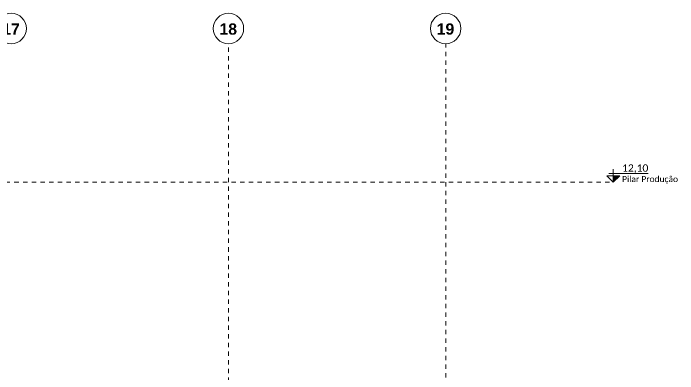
# Model space of a CAD drawing. Header units: metres. Extents: x -5 to 264, y -2 to 18.
# Drawn here: x 223.51 to 238.8, y 7.69 to 15.99 of the extents above; entities that cross this region are included whole.
import ezdxf

# ---------------------------------------------------------------- set-up
doc = ezdxf.new("R2010")
doc.units = ezdxf.units.M
doc.linetypes.add('Center', pattern=[0.03, 0.012, -0.006, 0.006, -0.006])
doc.linetypes.add('Grid Line', pattern=[0.022225, 0.0127, -0.003175, 0.003175, -0.003175])
for name, color, linetype, lineweight in [('A-FLOR-LEVL', 7, 'Continuous', 5), ('S-GRID-IDEN', 7, 'Continuous', 5), ('S-GRID-IDEN-2', 7, 'Continuous', 18)]:
    doc.layers.add(name, color=color, linetype=linetype, lineweight=lineweight)
for name, color, linetype, lineweight, true_color in [('A-FLOR-LEVL-1', 7, 'Continuous', 5, 0x232323), ('A-FLOR-LEVL-2', 7, 'Center', 5, 0x0080c0), ('S-GRID-5', 7, 'Grid Line', 5, 0x0080c0)]:
    doc.layers.add(name, color=color, linetype=linetype, lineweight=lineweight, true_color=true_color)
doc.styles.add('Arial_B_1', font='arialbd.ttf', dxfattribs={"height": 0.26})
doc.styles.add('Calibri_5', font='calibri.ttf', dxfattribs={"height": 0.17})
doc.styles.add('Calibri_6', font='calibri.ttf', dxfattribs={"height": 0.14})

# ---------------------------------------------------------------- blocks, each defined once
blk = doc.blocks.new('Eixo - CABEÇA DE EIXO - PRETO-498843-CORTE C_C')
at = {"layer": 'S-GRID-IDEN-2'}
blk.add_circle((78, 15.64), 0.35, dxfattribs=at)
blk = doc.blocks.new('Nível - _COTA DE NÍVEL CORTE _Level Heads_-539426-CORTE C_C')
at = {"layer": 'A-FLOR-LEVL-1'}
blk.add_hatch(color=256, dxfattribs=at).paths.add_polyline_path([(101.858, 0.15), (102.008, 0.15), (101.858, 0)])
at = {"layer": 'A-FLOR-LEVL'}
for p, q in [((101.758, 0.2), (102.658, 0.2)), ((101.858, 0.3), (101.858, 0)), ((101.708, 0.15), (102.008, 0.15)), ((101.708, 0.15), (101.858, 0)), ((102.008, 0.15), (101.858, 0))]:
    blk.add_line(p, q, dxfattribs=at)

msp = doc.modelspace()

# ---------------------------------------------------------------- linework, layer by layer
at = {"layer": 'A-FLOR-LEVL-2'}
msp.add_line((210.5337, 12.1), (237.3201, 12.1), dxfattribs=at)
at = {"layer": 'S-GRID-5'}
for p, q in [((228.4623, 0.1), (228.4623, 15.2904)), ((233.4623, 0), (233.4623, 15.2904))]:
    msp.add_line(p, q, dxfattribs=at)

# ---------------------------------------------------------------- block references
at = {"layer": 'A-FLOR-LEVL-1'}
msp.add_blockref('Nível - _COTA DE NÍVEL CORTE _Level Heads_-539426-CORTE C_C', (135.4623, 12.1), dxfattribs=at)
at = {"layer": 'S-GRID-IDEN-2'}
for p in [(145.4623, 0), (150.4623, 0), (155.4623, 0)]:
    msp.add_blockref('Eixo - CABEÇA DE EIXO - PRETO-498843-CORTE C_C', p, dxfattribs=at)

# ---------------------------------------------------------------- texts
at = {"layer": 'A-FLOR-LEVL', "attachment_point": 1}
for s, insert, char_height, width, style in [('12,10', (237.5234, 12.5115), 0.17, 0.721519, 'Calibri_5'), ('Pilar Produção', (237.5234, 12.2425), 0.14, 1.643459, 'Calibri_6')]:
    msp.add_mtext(s, dxfattribs=dict(at, insert=insert, char_height=char_height, width=width, style=style))
at = {"layer": 'S-GRID-IDEN', "char_height": 0.26, "width": 0.497046, "attachment_point": 1, "style": 'Arial_B_1'}
for s, insert in [('17', (223.2562, 15.7576)), ('18', (228.2562, 15.7576)), ('19', (233.2562, 15.7576))]:
    msp.add_mtext(s, dxfattribs=dict(at, insert=insert))

doc.saveas('drawing.dxf')
